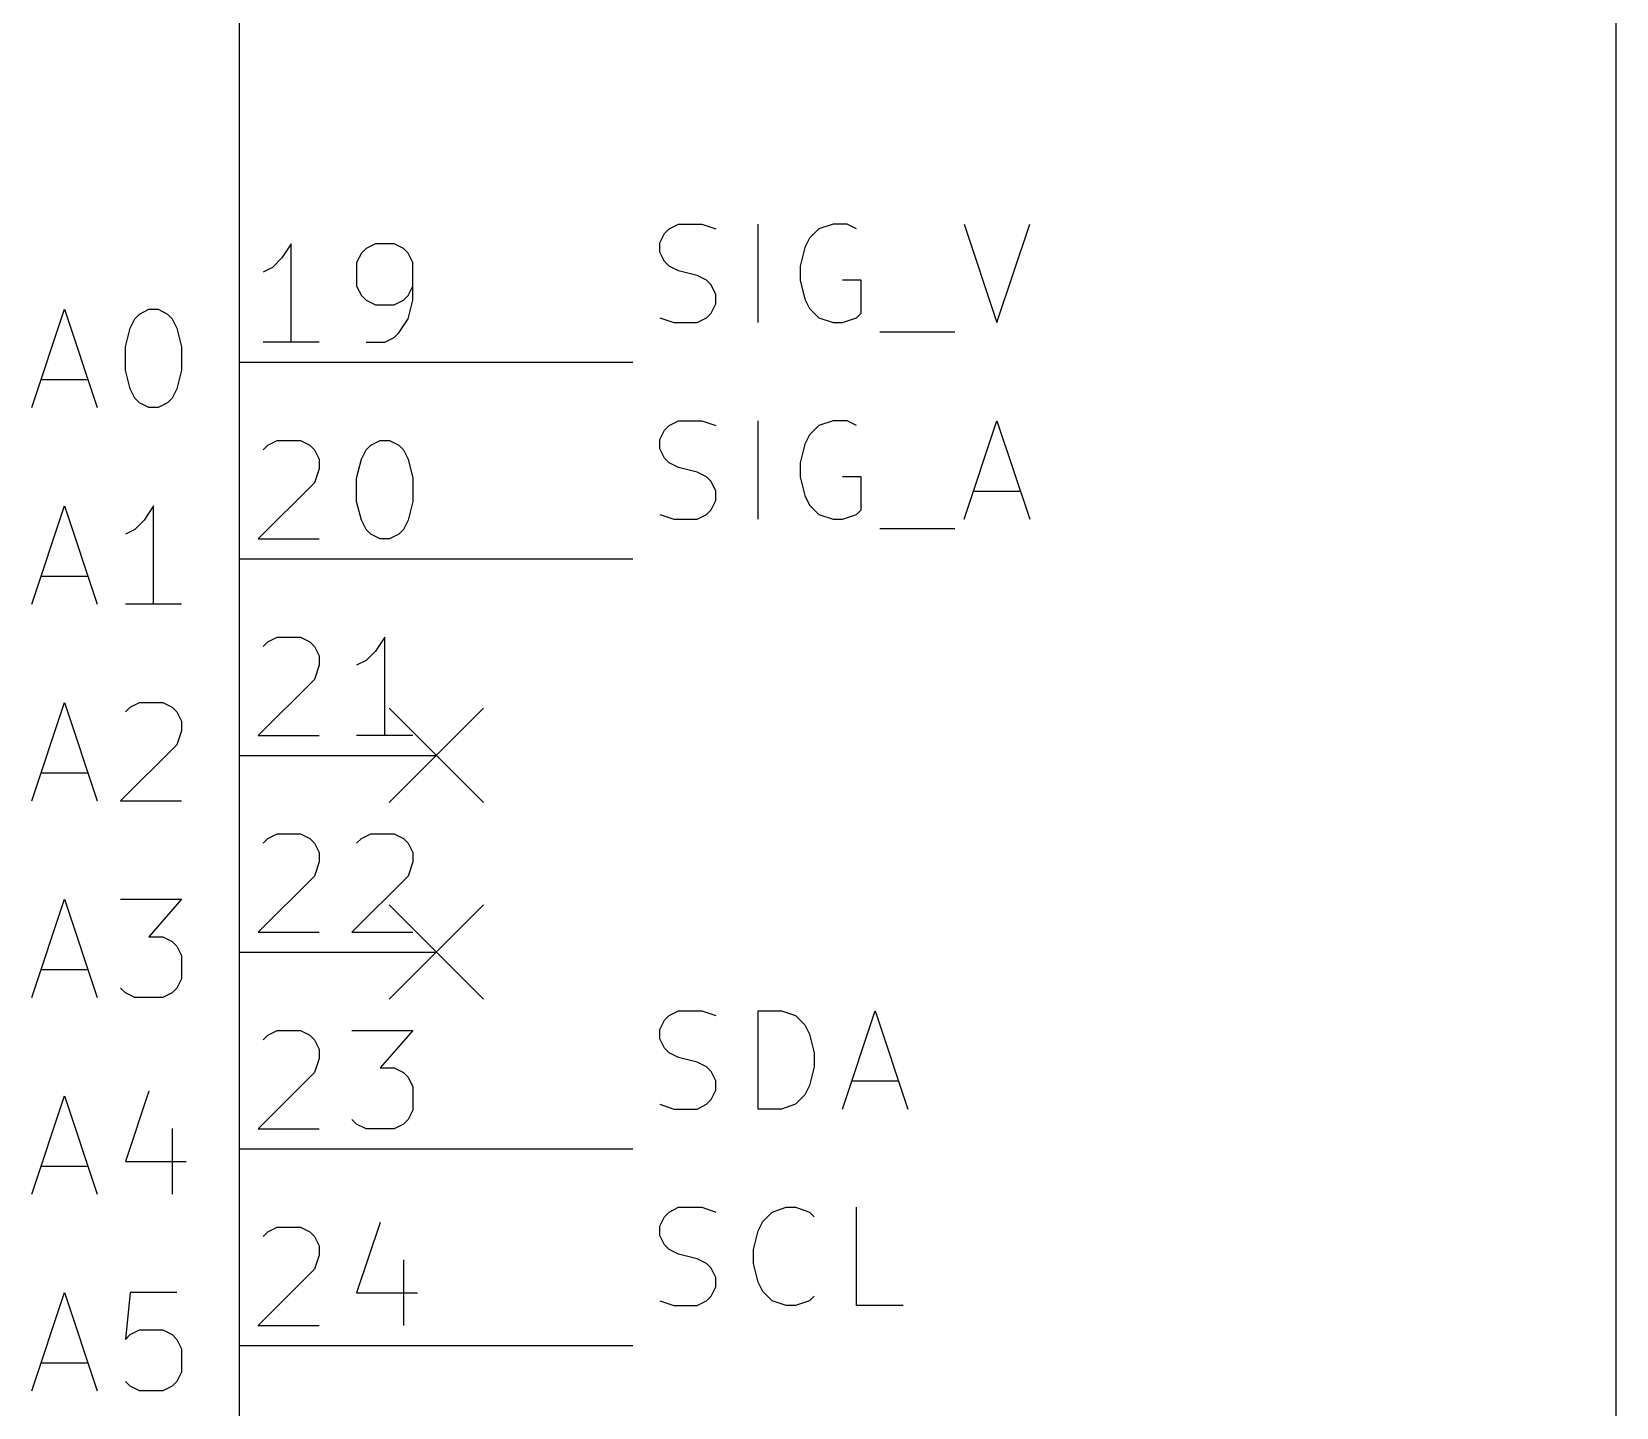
# Model space of a CAD drawing. Extents: x 0.4 to 11.3, y -7.9 to -0.4.
# Drawn here: x 5.944 to 6.75, y -4.582 to -3.882 of the extents above; entities that cross this region are included whole.
import ezdxf

# ---------------------------------------------------------------- set-up
doc = ezdxf.new("R2010")
doc.units = 0
doc.header["$MEASUREMENT"] = 0
for name, color, linetype in [('BLUE2', 5, 'CONTINUOUS'), ('BLUE3', 171, 'CONTINUOUS'), ('CYAN2', 4, 'CONTINUOUS'), ('GRAY1', 251, 'CONTINUOUS'), ('GREEN3', 91, 'CONTINUOUS'), ('LYELLOW', 51, 'CONTINUOUS'), ('RED2', 1, 'CONTINUOUS'), ('RED3', 11, 'CONTINUOUS')]:
    doc.layers.add(name, color=color, linetype=linetype)

msp = doc.modelspace()

# ---------------------------------------------------------------- linework, layer by layer
at = {"layer": 'BLUE2', "linetype": 'CONTINUOUS'}
for p, q in [((6.126, -4.226), (6.174, -4.274)), ((6.174, -4.226), (6.126, -4.274)), ((6.126, -4.326), (6.174, -4.374)), ((6.174, -4.326), (6.126, -4.374))]:
    msp.add_line(p, q, dxfattribs=at)
at = {"layer": 'BLUE3', "linetype": 'CONTINUOUS'}
msp.add_line((6.75, -5.4), (6.75, -2.5), dxfattribs=at)
at = {"layer": 'CYAN2', "linetype": 'CONTINUOUS'}
for p, q in [((5.94428, -4.07313), (5.96095, -4.02313)), ((5.94428, -4.07313), (5.96095, -4.02313)), ((5.96095, -4.02313), (5.97762, -4.07313)), ((5.96095, -4.02313), (5.97762, -4.07313)), ((5.99428, -4.03265), (5.99667, -4.02789)), ((5.99428, -4.03265), (5.99667, -4.02789)), ((5.99667, -4.02789), (5.99905, -4.02551)), ((5.99667, -4.02789), (5.99905, -4.02551)), ((5.99905, -4.02551), (6.00381, -4.02313)), ((5.99905, -4.02551), (6.00381, -4.02313)), ((6.00381, -4.02313), (6.00857, -4.02313)), ((6.00381, -4.02313), (6.00857, -4.02313)), ((6.00857, -4.02313), (6.01333, -4.02551)), ((6.00857, -4.02313), (6.01333, -4.02551)), ((6.01333, -4.02551), (6.01571, -4.02789)), ((6.01333, -4.02551), (6.01571, -4.02789)), ((6.01571, -4.02789), (6.01809, -4.03265)), ((6.01571, -4.02789), (6.01809, -4.03265)), ((5.99191, -4.04218), (5.99428, -4.03265)), ((5.99191, -4.04218), (5.99428, -4.03265)), ((6.01809, -4.03265), (6.02048, -4.04218)), ((6.01809, -4.03265), (6.02048, -4.04218)), ((5.99191, -4.05408), (5.99191, -4.04218)), ((5.99191, -4.05408), (5.99191, -4.04218)), ((6.02048, -4.04218), (6.02048, -4.05408)), ((6.02048, -4.04218), (6.02048, -4.05408)), ((5.94905, -4.05885), (5.97285, -4.05885)), ((5.94905, -4.05885), (5.97285, -4.05885)), ((5.99428, -4.06361), (5.99191, -4.05408)), ((5.99428, -4.06361), (5.99191, -4.05408)), ((6.02048, -4.05408), (6.01809, -4.06361)), ((6.02048, -4.05408), (6.01809, -4.06361)), ((5.99667, -4.06837), (5.99428, -4.06361)), ((5.99667, -4.06837), (5.99428, -4.06361)), ((5.99905, -4.07075), (5.99667, -4.06837)), ((5.99905, -4.07075), (5.99667, -4.06837)), ((6.01571, -4.06837), (6.01333, -4.07075)), ((6.01571, -4.06837), (6.01333, -4.07075)), ((6.01809, -4.06361), (6.01571, -4.06837)), ((6.01809, -4.06361), (6.01571, -4.06837)), ((6.00381, -4.07313), (5.99905, -4.07075)), ((6.00381, -4.07313), (5.99905, -4.07075)), ((6.00857, -4.07313), (6.00381, -4.07313)), ((6.00857, -4.07313), (6.00381, -4.07313)), ((6.01333, -4.07075), (6.00857, -4.07313)), ((6.01333, -4.07075), (6.00857, -4.07313)), ((5.94428, -4.17313), (5.96095, -4.12313)), ((5.94428, -4.17313), (5.96095, -4.12313)), ((5.96095, -4.12313), (5.97762, -4.17313)), ((5.96095, -4.12313), (5.97762, -4.17313)), ((6.00619, -4.12313), (6.00143, -4.13028)), ((6.00619, -4.12313), (6.00143, -4.13028)), ((6.00619, -4.17313), (6.00619, -4.12313)), ((6.00619, -4.17313), (6.00619, -4.12313)), ((6.00143, -4.13028), (5.99667, -4.13504)), ((6.00143, -4.13028), (5.99667, -4.13504)), ((5.99667, -4.13504), (5.99191, -4.13742)), ((5.99667, -4.13504), (5.99191, -4.13742)), ((5.94905, -4.15885), (5.97285, -4.15885)), ((5.94905, -4.15885), (5.97285, -4.15885)), ((6.02048, -4.17313), (5.99191, -4.17313)), ((6.02048, -4.17313), (5.99191, -4.17313)), ((5.94428, -4.27313), (5.96095, -4.22313)), ((5.94428, -4.27313), (5.96095, -4.22313)), ((5.96095, -4.22313), (5.97762, -4.27313)), ((5.96095, -4.22313), (5.97762, -4.27313)), ((5.99191, -4.22789), (5.99428, -4.22551)), ((5.99191, -4.22789), (5.99428, -4.22551)), ((5.99428, -4.22551), (5.99905, -4.22313)), ((5.99428, -4.22551), (5.99905, -4.22313)), ((5.99905, -4.22313), (6.01095, -4.22313)), ((5.99905, -4.22313), (6.01095, -4.22313)), ((6.01095, -4.22313), (6.01571, -4.22551)), ((6.01095, -4.22313), (6.01571, -4.22551)), ((6.01571, -4.22551), (6.01809, -4.22789)), ((6.01571, -4.22551), (6.01809, -4.22789)), ((6.01809, -4.22789), (6.02048, -4.23265)), ((6.01809, -4.22789), (6.02048, -4.23265)), ((6.02048, -4.23742), (6.01809, -4.24456)), ((6.02048, -4.23742), (6.01809, -4.24456)), ((6.02048, -4.23265), (6.02048, -4.23742)), ((6.02048, -4.23265), (6.02048, -4.23742)), ((6.01809, -4.24456), (5.98952, -4.27313)), ((6.01809, -4.24456), (5.98952, -4.27313)), ((5.94905, -4.25885), (5.97285, -4.25885)), ((5.94905, -4.25885), (5.97285, -4.25885)), ((5.98952, -4.27313), (6.02048, -4.27313)), ((5.98952, -4.27313), (6.02048, -4.27313)), ((5.94428, -4.37313), (5.96095, -4.32313)), ((5.94428, -4.37313), (5.96095, -4.32313)), ((5.96095, -4.32313), (5.97762, -4.37313)), ((5.96095, -4.32313), (5.97762, -4.37313)), ((5.98952, -4.32313), (6.02048, -4.32313)), ((5.98952, -4.32313), (6.02048, -4.32313)), ((6.02048, -4.32313), (6.00381, -4.34218)), ((6.02048, -4.32313), (6.00381, -4.34218)), ((6.00381, -4.34218), (6.01095, -4.34218)), ((6.00381, -4.34218), (6.01095, -4.34218)), ((6.01095, -4.34218), (6.01571, -4.34456)), ((6.01095, -4.34218), (6.01571, -4.34456)), ((6.01571, -4.34456), (6.01809, -4.34694)), ((6.01571, -4.34456), (6.01809, -4.34694)), ((6.01809, -4.34694), (6.02048, -4.3517)), ((6.01809, -4.34694), (6.02048, -4.3517)), ((5.94905, -4.35885), (5.97285, -4.35885)), ((5.94905, -4.35885), (5.97285, -4.35885)), ((6.02048, -4.3517), (6.02048, -4.36361)), ((6.02048, -4.3517), (6.02048, -4.36361)), ((6.02048, -4.36361), (6.01809, -4.36837)), ((6.02048, -4.36361), (6.01809, -4.36837)), ((5.99191, -4.37075), (5.98952, -4.36837)), ((5.99191, -4.37075), (5.98952, -4.36837)), ((5.99667, -4.37313), (5.99191, -4.37075)), ((5.99667, -4.37313), (5.99191, -4.37075)), ((6.01095, -4.37313), (5.99667, -4.37313)), ((6.01095, -4.37313), (5.99667, -4.37313)), ((6.01571, -4.37075), (6.01095, -4.37313)), ((6.01571, -4.37075), (6.01095, -4.37313)), ((6.01809, -4.36837), (6.01571, -4.37075)), ((6.01809, -4.36837), (6.01571, -4.37075)), ((5.94428, -4.47313), (5.96095, -4.42313)), ((5.94428, -4.47313), (5.96095, -4.42313)), ((5.96095, -4.42313), (5.97762, -4.47313)), ((5.96095, -4.42313), (5.97762, -4.47313)), ((6.00381, -4.42075), (5.99191, -4.45646)), ((6.00381, -4.42075), (5.99191, -4.45646)), ((6.01571, -4.4398), (6.01571, -4.47313)), ((6.01571, -4.4398), (6.01571, -4.47313)), ((5.94905, -4.45885), (5.97285, -4.45885)), ((5.94905, -4.45885), (5.97285, -4.45885)), ((5.99191, -4.45646), (6.02285, -4.45646)), ((5.99191, -4.45646), (6.02285, -4.45646)), ((5.94428, -4.57313), (5.96095, -4.52313)), ((5.94428, -4.57313), (5.96095, -4.52313)), ((5.96095, -4.52313), (5.97762, -4.57313)), ((5.96095, -4.52313), (5.97762, -4.57313)), ((5.99428, -4.52313), (5.99191, -4.54694)), ((5.99428, -4.52313), (5.99191, -4.54694)), ((6.01809, -4.52313), (5.99428, -4.52313)), ((6.01809, -4.52313), (5.99428, -4.52313)), ((5.99428, -4.54456), (5.99905, -4.54218)), ((5.99428, -4.54456), (5.99905, -4.54218)), ((5.99905, -4.54218), (6.01095, -4.54218)), ((5.99905, -4.54218), (6.01095, -4.54218)), ((6.01095, -4.54218), (6.01571, -4.54456)), ((6.01095, -4.54218), (6.01571, -4.54456)), ((5.99191, -4.54694), (5.99428, -4.54456)), ((5.99191, -4.54694), (5.99428, -4.54456)), ((6.01571, -4.54456), (6.01809, -4.54694)), ((6.01571, -4.54456), (6.01809, -4.54694)), ((6.01809, -4.54694), (6.02048, -4.5517)), ((6.01809, -4.54694), (6.02048, -4.5517)), ((6.02048, -4.5517), (6.02048, -4.56361)), ((6.02048, -4.5517), (6.02048, -4.56361)), ((5.94905, -4.55885), (5.97285, -4.55885)), ((5.94905, -4.55885), (5.97285, -4.55885)), ((5.99428, -4.57075), (5.99191, -4.56837)), ((5.99428, -4.57075), (5.99191, -4.56837)), ((6.01809, -4.56837), (6.01571, -4.57075)), ((6.01809, -4.56837), (6.01571, -4.57075)), ((6.02048, -4.56361), (6.01809, -4.56837)), ((6.02048, -4.56361), (6.01809, -4.56837)), ((5.99905, -4.57313), (5.99428, -4.57075)), ((5.99905, -4.57313), (5.99428, -4.57075)), ((6.01095, -4.57313), (5.99905, -4.57313)), ((6.01095, -4.57313), (5.99905, -4.57313)), ((6.01571, -4.57075), (6.01095, -4.57313)), ((6.01571, -4.57075), (6.01095, -4.57313))]:
    msp.add_line(p, q, dxfattribs=at)
at = {"layer": 'GRAY1', "linetype": 'CONTINUOUS'}
for p, q in [((6.26839, -3.98218), (6.27316, -3.9798)), ((6.27316, -3.9798), (6.28506, -3.9798)), ((6.28506, -3.9798), (6.2922, -3.98218)), ((6.31363, -4.0298), (6.31363, -3.9798)), ((6.35173, -3.9798), (6.34459, -3.98218)), ((6.35887, -3.9798), (6.35173, -3.9798)), ((6.36363, -3.98218), (6.35887, -3.9798)), ((6.41839, -3.9798), (6.43506, -4.0298)), ((6.43506, -4.0298), (6.45173, -3.9798)), ((6.26363, -3.98932), (6.26601, -3.98456)), ((6.26601, -3.98456), (6.26839, -3.98218)), ((6.33982, -3.98694), (6.33744, -3.9917)), ((6.34459, -3.98218), (6.33982, -3.98694)), ((6.26363, -3.99409), (6.26363, -3.98932)), ((6.26601, -3.99885), (6.26363, -3.99409)), ((6.33744, -3.9917), (6.33506, -4.00123)), ((6.26839, -4.00123), (6.26601, -3.99885)), ((6.27316, -4.00361), (6.26839, -4.00123)), ((6.28268, -4.00599), (6.27316, -4.00361)), ((6.33506, -4.00123), (6.33506, -4.00837)), ((6.28744, -4.00837), (6.28268, -4.00599)), ((6.28982, -4.01075), (6.28744, -4.00837)), ((6.2922, -4.01552), (6.28982, -4.01075)), ((6.33506, -4.00837), (6.33744, -4.01789)), ((6.36601, -4.00837), (6.35649, -4.00837)), ((6.36601, -4.02504), (6.36601, -4.00837)), ((6.28982, -4.02504), (6.2922, -4.02028)), ((6.2922, -4.02028), (6.2922, -4.01552)), ((6.33744, -4.01789), (6.33982, -4.02266)), ((6.26363, -4.02742), (6.27078, -4.0298)), ((6.28268, -4.0298), (6.28744, -4.02742)), ((6.28744, -4.02742), (6.28982, -4.02504)), ((6.33982, -4.02266), (6.34459, -4.02742)), ((6.34459, -4.02742), (6.35173, -4.0298)), ((6.35649, -4.0298), (6.36363, -4.02742)), ((6.36363, -4.02742), (6.36601, -4.02504)), ((6.27078, -4.0298), (6.28268, -4.0298)), ((6.35173, -4.0298), (6.35649, -4.0298)), ((6.37554, -4.03456), (6.41363, -4.03456)), ((6.26363, -4.08932), (6.26601, -4.08456)), ((6.26601, -4.08456), (6.26839, -4.08218)), ((6.26839, -4.08218), (6.27316, -4.0798)), ((6.27316, -4.0798), (6.28506, -4.0798)), ((6.28506, -4.0798), (6.2922, -4.08218)), ((6.31363, -4.1298), (6.31363, -4.0798)), ((6.34459, -4.08218), (6.33982, -4.08694)), ((6.35173, -4.0798), (6.34459, -4.08218)), ((6.35887, -4.0798), (6.35173, -4.0798)), ((6.36363, -4.08218), (6.35887, -4.0798)), ((6.41839, -4.1298), (6.43506, -4.0798)), ((6.43506, -4.0798), (6.45173, -4.1298)), ((6.26363, -4.09409), (6.26363, -4.08932)), ((6.33744, -4.0917), (6.33506, -4.10123)), ((6.33982, -4.08694), (6.33744, -4.0917)), ((6.26601, -4.09885), (6.26363, -4.09409)), ((6.26839, -4.10123), (6.26601, -4.09885)), ((6.27316, -4.10361), (6.26839, -4.10123)), ((6.28268, -4.10599), (6.27316, -4.10361)), ((6.28744, -4.10837), (6.28268, -4.10599)), ((6.28982, -4.11075), (6.28744, -4.10837)), ((6.33506, -4.10123), (6.33506, -4.10837)), ((6.33506, -4.10837), (6.33744, -4.11789)), ((6.36601, -4.10837), (6.35649, -4.10837)), ((6.36601, -4.12504), (6.36601, -4.10837)), ((6.2922, -4.11552), (6.28982, -4.11075)), ((6.2922, -4.12028), (6.2922, -4.11552)), ((6.42316, -4.11552), (6.44696, -4.11552)), ((6.28744, -4.12742), (6.28982, -4.12504)), ((6.28982, -4.12504), (6.2922, -4.12028)), ((6.33744, -4.11789), (6.33982, -4.12266)), ((6.33982, -4.12266), (6.34459, -4.12742)), ((6.36363, -4.12742), (6.36601, -4.12504)), ((6.26363, -4.12742), (6.27078, -4.1298)), ((6.27078, -4.1298), (6.28268, -4.1298)), ((6.28268, -4.1298), (6.28744, -4.12742)), ((6.34459, -4.12742), (6.35173, -4.1298)), ((6.35173, -4.1298), (6.35649, -4.1298)), ((6.35649, -4.1298), (6.36363, -4.12742)), ((6.37554, -4.13456), (6.41363, -4.13456)), ((6.26601, -4.38456), (6.26839, -4.38218)), ((6.26839, -4.38218), (6.27316, -4.3798)), ((6.27316, -4.3798), (6.28506, -4.3798)), ((6.28506, -4.3798), (6.2922, -4.38218)), ((6.31363, -4.4298), (6.31363, -4.3798)), ((6.31363, -4.3798), (6.32554, -4.3798)), ((6.32554, -4.3798), (6.33268, -4.38218)), ((6.33268, -4.38218), (6.33744, -4.38694)), ((6.35649, -4.4298), (6.37315, -4.3798)), ((6.37315, -4.3798), (6.38982, -4.4298)), ((6.26363, -4.38932), (6.26601, -4.38456)), ((6.26363, -4.39409), (6.26363, -4.38932)), ((6.33744, -4.38694), (6.33982, -4.3917)), ((6.26601, -4.39885), (6.26363, -4.39409)), ((6.26839, -4.40123), (6.26601, -4.39885)), ((6.33982, -4.3917), (6.3422, -4.40123)), ((6.27316, -4.40361), (6.26839, -4.40123)), ((6.28268, -4.40599), (6.27316, -4.40361)), ((6.28744, -4.40837), (6.28268, -4.40599)), ((6.3422, -4.40123), (6.3422, -4.40837)), ((6.28982, -4.41075), (6.28744, -4.40837)), ((6.2922, -4.41552), (6.28982, -4.41075)), ((6.3422, -4.40837), (6.33982, -4.41789)), ((6.28982, -4.42504), (6.2922, -4.42028)), ((6.2922, -4.42028), (6.2922, -4.41552)), ((6.33744, -4.42266), (6.33268, -4.42742)), ((6.33982, -4.41789), (6.33744, -4.42266)), ((6.36125, -4.41552), (6.38506, -4.41552)), ((6.26363, -4.42742), (6.27078, -4.4298)), ((6.27078, -4.4298), (6.28268, -4.4298)), ((6.28268, -4.4298), (6.28744, -4.42742)), ((6.28744, -4.42742), (6.28982, -4.42504)), ((6.32554, -4.4298), (6.31363, -4.4298)), ((6.33268, -4.42742), (6.32554, -4.4298)), ((6.26363, -4.48932), (6.26601, -4.48456)), ((6.26601, -4.48456), (6.26839, -4.48218)), ((6.26839, -4.48218), (6.27316, -4.4798)), ((6.27316, -4.4798), (6.28506, -4.4798)), ((6.28506, -4.4798), (6.2922, -4.48218)), ((6.31363, -4.4917), (6.31601, -4.48694)), ((6.31601, -4.48694), (6.32078, -4.48218)), ((6.32078, -4.48218), (6.32792, -4.4798)), ((6.32792, -4.4798), (6.33268, -4.4798)), ((6.33268, -4.4798), (6.33982, -4.48218)), ((6.33982, -4.48218), (6.3422, -4.48456)), ((6.36363, -4.5298), (6.36363, -4.4798)), ((6.26363, -4.49409), (6.26363, -4.48932)), ((6.26601, -4.49885), (6.26363, -4.49409)), ((6.31125, -4.50123), (6.31363, -4.4917)), ((6.26839, -4.50123), (6.26601, -4.49885)), ((6.27316, -4.50361), (6.26839, -4.50123)), ((6.28268, -4.50599), (6.27316, -4.50361)), ((6.31125, -4.50837), (6.31125, -4.50123)), ((6.28744, -4.50837), (6.28268, -4.50599)), ((6.28982, -4.51075), (6.28744, -4.50837)), ((6.2922, -4.51552), (6.28982, -4.51075)), ((6.31363, -4.51789), (6.31125, -4.50837)), ((6.2922, -4.52028), (6.2922, -4.51552)), ((6.31601, -4.52266), (6.31363, -4.51789)), ((6.26363, -4.52742), (6.27078, -4.5298)), ((6.28268, -4.5298), (6.28744, -4.52742)), ((6.28744, -4.52742), (6.28982, -4.52504)), ((6.28982, -4.52504), (6.2922, -4.52028)), ((6.32078, -4.52742), (6.31601, -4.52266)), ((6.32792, -4.5298), (6.32078, -4.52742)), ((6.33982, -4.52742), (6.33268, -4.5298)), ((6.3422, -4.52504), (6.33982, -4.52742)), ((6.27078, -4.5298), (6.28268, -4.5298)), ((6.33268, -4.5298), (6.32792, -4.5298)), ((6.38744, -4.5298), (6.36363, -4.5298))]:
    msp.add_line(p, q, dxfattribs=at)
at = {"layer": 'GREEN3', "linetype": 'CONTINUOUS'}
for p, q in [((6.15, -4.05), (6.25, -4.05)), ((6.15, -4.15), (6.25, -4.15)), ((6.15, -4.45), (6.25, -4.45)), ((6.15, -4.55), (6.25, -4.55))]:
    msp.add_line(p, q, dxfattribs=at)
at = {"layer": 'LYELLOW', "linetype": 'CONTINUOUS'}
msp.add_line((6.05, -4.95), (6.05, -3.15), dxfattribs=at)
at = {"layer": 'RED2', "linetype": 'CONTINUOUS'}
for p, q in [((6.05, -4.95), (6.05, -3.15)), ((6.05, -4.05), (6.15, -4.05)), ((6.05, -4.05), (6.15, -4.05)), ((6.05, -4.15), (6.15, -4.15)), ((6.05, -4.15), (6.15, -4.15)), ((6.05, -4.25), (6.15, -4.25)), ((6.05, -4.25), (6.15, -4.25)), ((6.05, -4.35), (6.15, -4.35)), ((6.05, -4.35), (6.15, -4.35)), ((6.05, -4.45), (6.15, -4.45)), ((6.05, -4.45), (6.15, -4.45)), ((6.05, -4.55), (6.15, -4.55)), ((6.05, -4.55), (6.15, -4.55))]:
    msp.add_line(p, q, dxfattribs=at)
at = {"layer": 'RED3', "linetype": 'CONTINUOUS'}
for p, q in [((6.07619, -3.98988), (6.07143, -3.99702)), ((6.07619, -3.98988), (6.07143, -3.99702)), ((6.07619, -4.03988), (6.07619, -3.98988)), ((6.07619, -4.03988), (6.07619, -3.98988)), ((6.1119, -3.99464), (6.10952, -3.9994)), ((6.1119, -3.99464), (6.10952, -3.9994)), ((6.11428, -3.99226), (6.1119, -3.99464)), ((6.11428, -3.99226), (6.1119, -3.99464)), ((6.11905, -3.98988), (6.11428, -3.99226)), ((6.11905, -3.98988), (6.11428, -3.99226)), ((6.12857, -3.98988), (6.11905, -3.98988)), ((6.12857, -3.98988), (6.11905, -3.98988)), ((6.13333, -3.99226), (6.12857, -3.98988)), ((6.13333, -3.99226), (6.12857, -3.98988)), ((6.13571, -3.99464), (6.13333, -3.99226)), ((6.13571, -3.99464), (6.13333, -3.99226)), ((6.13809, -3.9994), (6.13571, -3.99464)), ((6.13809, -3.9994), (6.13571, -3.99464)), ((6.06667, -4.00178), (6.06191, -4.00417)), ((6.06667, -4.00178), (6.06191, -4.00417)), ((6.07143, -3.99702), (6.06667, -4.00178)), ((6.07143, -3.99702), (6.06667, -4.00178)), ((6.10952, -3.9994), (6.10952, -4.01131)), ((6.10952, -3.9994), (6.10952, -4.01131)), ((6.13809, -4.01845), (6.13809, -3.9994)), ((6.13809, -4.01845), (6.13809, -3.9994)), ((6.10952, -4.01131), (6.1119, -4.01607)), ((6.10952, -4.01131), (6.1119, -4.01607)), ((6.13571, -4.01607), (6.13809, -4.01131)), ((6.13571, -4.01607), (6.13809, -4.01131)), ((6.1119, -4.01607), (6.11428, -4.01845)), ((6.1119, -4.01607), (6.11428, -4.01845)), ((6.11428, -4.01845), (6.11905, -4.02083)), ((6.11428, -4.01845), (6.11905, -4.02083)), ((6.12857, -4.02083), (6.13333, -4.01845)), ((6.12857, -4.02083), (6.13333, -4.01845)), ((6.13333, -4.01845), (6.13571, -4.01607)), ((6.13333, -4.01845), (6.13571, -4.01607)), ((6.13571, -4.02797), (6.13809, -4.01845)), ((6.13571, -4.02797), (6.13809, -4.01845)), ((6.11905, -4.02083), (6.12857, -4.02083)), ((6.11905, -4.02083), (6.12857, -4.02083)), ((6.13095, -4.03512), (6.13571, -4.02797)), ((6.13095, -4.03512), (6.13571, -4.02797)), ((6.12857, -4.0375), (6.13095, -4.03512)), ((6.12857, -4.0375), (6.13095, -4.03512)), ((6.09048, -4.03988), (6.06191, -4.03988)), ((6.09048, -4.03988), (6.06191, -4.03988)), ((6.11428, -4.03988), (6.12381, -4.03988)), ((6.11428, -4.03988), (6.12381, -4.03988)), ((6.12381, -4.03988), (6.12857, -4.0375)), ((6.12381, -4.03988), (6.12857, -4.0375)), ((6.06191, -4.09464), (6.06428, -4.09226)), ((6.06191, -4.09464), (6.06428, -4.09226)), ((6.06428, -4.09226), (6.06905, -4.08988)), ((6.06428, -4.09226), (6.06905, -4.08988)), ((6.06905, -4.08988), (6.08095, -4.08988)), ((6.06905, -4.08988), (6.08095, -4.08988)), ((6.08095, -4.08988), (6.08571, -4.09226)), ((6.08095, -4.08988), (6.08571, -4.09226)), ((6.08571, -4.09226), (6.08809, -4.09464)), ((6.08571, -4.09226), (6.08809, -4.09464)), ((6.11428, -4.09464), (6.11667, -4.09226)), ((6.11428, -4.09464), (6.11667, -4.09226)), ((6.11667, -4.09226), (6.12143, -4.08988)), ((6.11667, -4.09226), (6.12143, -4.08988)), ((6.12143, -4.08988), (6.12619, -4.08988)), ((6.12143, -4.08988), (6.12619, -4.08988)), ((6.12619, -4.08988), (6.13095, -4.09226)), ((6.12619, -4.08988), (6.13095, -4.09226)), ((6.13095, -4.09226), (6.13333, -4.09464)), ((6.13095, -4.09226), (6.13333, -4.09464)), ((6.08809, -4.09464), (6.09048, -4.0994)), ((6.08809, -4.09464), (6.09048, -4.0994)), ((6.09048, -4.0994), (6.09048, -4.10417)), ((6.09048, -4.0994), (6.09048, -4.10417)), ((6.10952, -4.10893), (6.1119, -4.0994)), ((6.10952, -4.10893), (6.1119, -4.0994)), ((6.1119, -4.0994), (6.11428, -4.09464)), ((6.1119, -4.0994), (6.11428, -4.09464)), ((6.13333, -4.09464), (6.13571, -4.0994)), ((6.13333, -4.09464), (6.13571, -4.0994)), ((6.13571, -4.0994), (6.13809, -4.10893)), ((6.13571, -4.0994), (6.13809, -4.10893)), ((6.09048, -4.10417), (6.08809, -4.11131)), ((6.09048, -4.10417), (6.08809, -4.11131)), ((6.10952, -4.12083), (6.10952, -4.10893)), ((6.10952, -4.12083), (6.10952, -4.10893)), ((6.13809, -4.10893), (6.13809, -4.12083)), ((6.13809, -4.10893), (6.13809, -4.12083)), ((6.08809, -4.11131), (6.05952, -4.13988)), ((6.08809, -4.11131), (6.05952, -4.13988)), ((6.1119, -4.13035), (6.10952, -4.12083)), ((6.1119, -4.13035), (6.10952, -4.12083)), ((6.13809, -4.12083), (6.13571, -4.13035)), ((6.13809, -4.12083), (6.13571, -4.13035)), ((6.11428, -4.13512), (6.1119, -4.13035)), ((6.11428, -4.13512), (6.1119, -4.13035)), ((6.13571, -4.13035), (6.13333, -4.13512)), ((6.13571, -4.13035), (6.13333, -4.13512)), ((6.05952, -4.13988), (6.09048, -4.13988)), ((6.05952, -4.13988), (6.09048, -4.13988)), ((6.11667, -4.1375), (6.11428, -4.13512)), ((6.11667, -4.1375), (6.11428, -4.13512)), ((6.12143, -4.13988), (6.11667, -4.1375)), ((6.12143, -4.13988), (6.11667, -4.1375)), ((6.12619, -4.13988), (6.12143, -4.13988)), ((6.12619, -4.13988), (6.12143, -4.13988)), ((6.13095, -4.1375), (6.12619, -4.13988)), ((6.13095, -4.1375), (6.12619, -4.13988)), ((6.13333, -4.13512), (6.13095, -4.1375)), ((6.13333, -4.13512), (6.13095, -4.1375)), ((6.06191, -4.19464), (6.06428, -4.19226)), ((6.06191, -4.19464), (6.06428, -4.19226)), ((6.06428, -4.19226), (6.06905, -4.18988)), ((6.06428, -4.19226), (6.06905, -4.18988)), ((6.06905, -4.18988), (6.08095, -4.18988)), ((6.06905, -4.18988), (6.08095, -4.18988)), ((6.08095, -4.18988), (6.08571, -4.19226)), ((6.08095, -4.18988), (6.08571, -4.19226)), ((6.08571, -4.19226), (6.08809, -4.19464)), ((6.08571, -4.19226), (6.08809, -4.19464)), ((6.08809, -4.19464), (6.09048, -4.1994)), ((6.08809, -4.19464), (6.09048, -4.1994)), ((6.11905, -4.19702), (6.11428, -4.20178)), ((6.11905, -4.19702), (6.11428, -4.20178)), ((6.12381, -4.18988), (6.11905, -4.19702)), ((6.12381, -4.18988), (6.11905, -4.19702)), ((6.12381, -4.23988), (6.12381, -4.18988)), ((6.12381, -4.23988), (6.12381, -4.18988)), ((6.09048, -4.20417), (6.08809, -4.21131)), ((6.09048, -4.20417), (6.08809, -4.21131)), ((6.09048, -4.1994), (6.09048, -4.20417)), ((6.09048, -4.1994), (6.09048, -4.20417)), ((6.11428, -4.20178), (6.10952, -4.20417)), ((6.11428, -4.20178), (6.10952, -4.20417)), ((6.08809, -4.21131), (6.05952, -4.23988)), ((6.08809, -4.21131), (6.05952, -4.23988)), ((6.05952, -4.23988), (6.09048, -4.23988)), ((6.05952, -4.23988), (6.09048, -4.23988)), ((6.13809, -4.23988), (6.10952, -4.23988)), ((6.13809, -4.23988), (6.10952, -4.23988)), ((6.06191, -4.29464), (6.06428, -4.29226)), ((6.06191, -4.29464), (6.06428, -4.29226)), ((6.06428, -4.29226), (6.06905, -4.28988)), ((6.06428, -4.29226), (6.06905, -4.28988)), ((6.06905, -4.28988), (6.08095, -4.28988)), ((6.06905, -4.28988), (6.08095, -4.28988)), ((6.08095, -4.28988), (6.08571, -4.29226)), ((6.08095, -4.28988), (6.08571, -4.29226)), ((6.08571, -4.29226), (6.08809, -4.29464)), ((6.08571, -4.29226), (6.08809, -4.29464)), ((6.10952, -4.29464), (6.1119, -4.29226)), ((6.10952, -4.29464), (6.1119, -4.29226)), ((6.1119, -4.29226), (6.11667, -4.28988)), ((6.1119, -4.29226), (6.11667, -4.28988)), ((6.11667, -4.28988), (6.12857, -4.28988)), ((6.11667, -4.28988), (6.12857, -4.28988)), ((6.12857, -4.28988), (6.13333, -4.29226)), ((6.12857, -4.28988), (6.13333, -4.29226)), ((6.13333, -4.29226), (6.13571, -4.29464)), ((6.13333, -4.29226), (6.13571, -4.29464)), ((6.08809, -4.29464), (6.09048, -4.2994)), ((6.08809, -4.29464), (6.09048, -4.2994)), ((6.09048, -4.2994), (6.09048, -4.30417)), ((6.09048, -4.2994), (6.09048, -4.30417)), ((6.13571, -4.29464), (6.13809, -4.2994)), ((6.13571, -4.29464), (6.13809, -4.2994)), ((6.13809, -4.2994), (6.13809, -4.30417)), ((6.13809, -4.2994), (6.13809, -4.30417)), ((6.09048, -4.30417), (6.08809, -4.31131)), ((6.09048, -4.30417), (6.08809, -4.31131)), ((6.13809, -4.30417), (6.13571, -4.31131)), ((6.13809, -4.30417), (6.13571, -4.31131)), ((6.08809, -4.31131), (6.05952, -4.33988)), ((6.08809, -4.31131), (6.05952, -4.33988)), ((6.13571, -4.31131), (6.10714, -4.33988)), ((6.13571, -4.31131), (6.10714, -4.33988)), ((6.05952, -4.33988), (6.09048, -4.33988)), ((6.05952, -4.33988), (6.09048, -4.33988)), ((6.10714, -4.33988), (6.13809, -4.33988)), ((6.10714, -4.33988), (6.13809, -4.33988)), ((6.06428, -4.39226), (6.06905, -4.38988)), ((6.06428, -4.39226), (6.06905, -4.38988)), ((6.06905, -4.38988), (6.08095, -4.38988)), ((6.06905, -4.38988), (6.08095, -4.38988)), ((6.08095, -4.38988), (6.08571, -4.39226)), ((6.08095, -4.38988), (6.08571, -4.39226)), ((6.10714, -4.38988), (6.13809, -4.38988)), ((6.10714, -4.38988), (6.13809, -4.38988)), ((6.13809, -4.38988), (6.12143, -4.40893)), ((6.13809, -4.38988), (6.12143, -4.40893)), ((6.06191, -4.39464), (6.06428, -4.39226)), ((6.06191, -4.39464), (6.06428, -4.39226)), ((6.08571, -4.39226), (6.08809, -4.39464)), ((6.08571, -4.39226), (6.08809, -4.39464)), ((6.08809, -4.39464), (6.09048, -4.3994)), ((6.08809, -4.39464), (6.09048, -4.3994)), ((6.09048, -4.40417), (6.08809, -4.41131)), ((6.09048, -4.40417), (6.08809, -4.41131)), ((6.09048, -4.3994), (6.09048, -4.40417)), ((6.09048, -4.3994), (6.09048, -4.40417)), ((6.08809, -4.41131), (6.05952, -4.43988)), ((6.08809, -4.41131), (6.05952, -4.43988)), ((6.12143, -4.40893), (6.12857, -4.40893)), ((6.12143, -4.40893), (6.12857, -4.40893)), ((6.12857, -4.40893), (6.13333, -4.41131)), ((6.12857, -4.40893), (6.13333, -4.41131)), ((6.13333, -4.41131), (6.13571, -4.41369)), ((6.13333, -4.41131), (6.13571, -4.41369)), ((6.13571, -4.41369), (6.13809, -4.41845)), ((6.13571, -4.41369), (6.13809, -4.41845)), ((6.13809, -4.41845), (6.13809, -4.43035)), ((6.13809, -4.41845), (6.13809, -4.43035)), ((6.13809, -4.43035), (6.13571, -4.43512)), ((6.13809, -4.43035), (6.13571, -4.43512)), ((6.10952, -4.4375), (6.10714, -4.43512)), ((6.10952, -4.4375), (6.10714, -4.43512)), ((6.11428, -4.43988), (6.10952, -4.4375)), ((6.11428, -4.43988), (6.10952, -4.4375)), ((6.13333, -4.4375), (6.12857, -4.43988)), ((6.13333, -4.4375), (6.12857, -4.43988)), ((6.13571, -4.43512), (6.13333, -4.4375)), ((6.13571, -4.43512), (6.13333, -4.4375)), ((6.05952, -4.43988), (6.09048, -4.43988)), ((6.05952, -4.43988), (6.09048, -4.43988)), ((6.12857, -4.43988), (6.11428, -4.43988)), ((6.12857, -4.43988), (6.11428, -4.43988)), ((6.12143, -4.4875), (6.10952, -4.52321)), ((6.12143, -4.4875), (6.10952, -4.52321)), ((6.06191, -4.49464), (6.06428, -4.49226)), ((6.06191, -4.49464), (6.06428, -4.49226)), ((6.06428, -4.49226), (6.06905, -4.48988)), ((6.06428, -4.49226), (6.06905, -4.48988)), ((6.06905, -4.48988), (6.08095, -4.48988)), ((6.06905, -4.48988), (6.08095, -4.48988)), ((6.08095, -4.48988), (6.08571, -4.49226)), ((6.08095, -4.48988), (6.08571, -4.49226)), ((6.08571, -4.49226), (6.08809, -4.49464)), ((6.08571, -4.49226), (6.08809, -4.49464)), ((6.08809, -4.49464), (6.09048, -4.4994)), ((6.08809, -4.49464), (6.09048, -4.4994)), ((6.09048, -4.4994), (6.09048, -4.50417)), ((6.09048, -4.4994), (6.09048, -4.50417)), ((6.08809, -4.51131), (6.05952, -4.53988)), ((6.08809, -4.51131), (6.05952, -4.53988)), ((6.09048, -4.50417), (6.08809, -4.51131)), ((6.09048, -4.50417), (6.08809, -4.51131)), ((6.13333, -4.50655), (6.13333, -4.53988)), ((6.13333, -4.50655), (6.13333, -4.53988)), ((6.10952, -4.52321), (6.14047, -4.52321)), ((6.10952, -4.52321), (6.14047, -4.52321)), ((6.05952, -4.53988), (6.09048, -4.53988)), ((6.05952, -4.53988), (6.09048, -4.53988))]:
    msp.add_line(p, q, dxfattribs=at)

doc.saveas('drawing.dxf')
